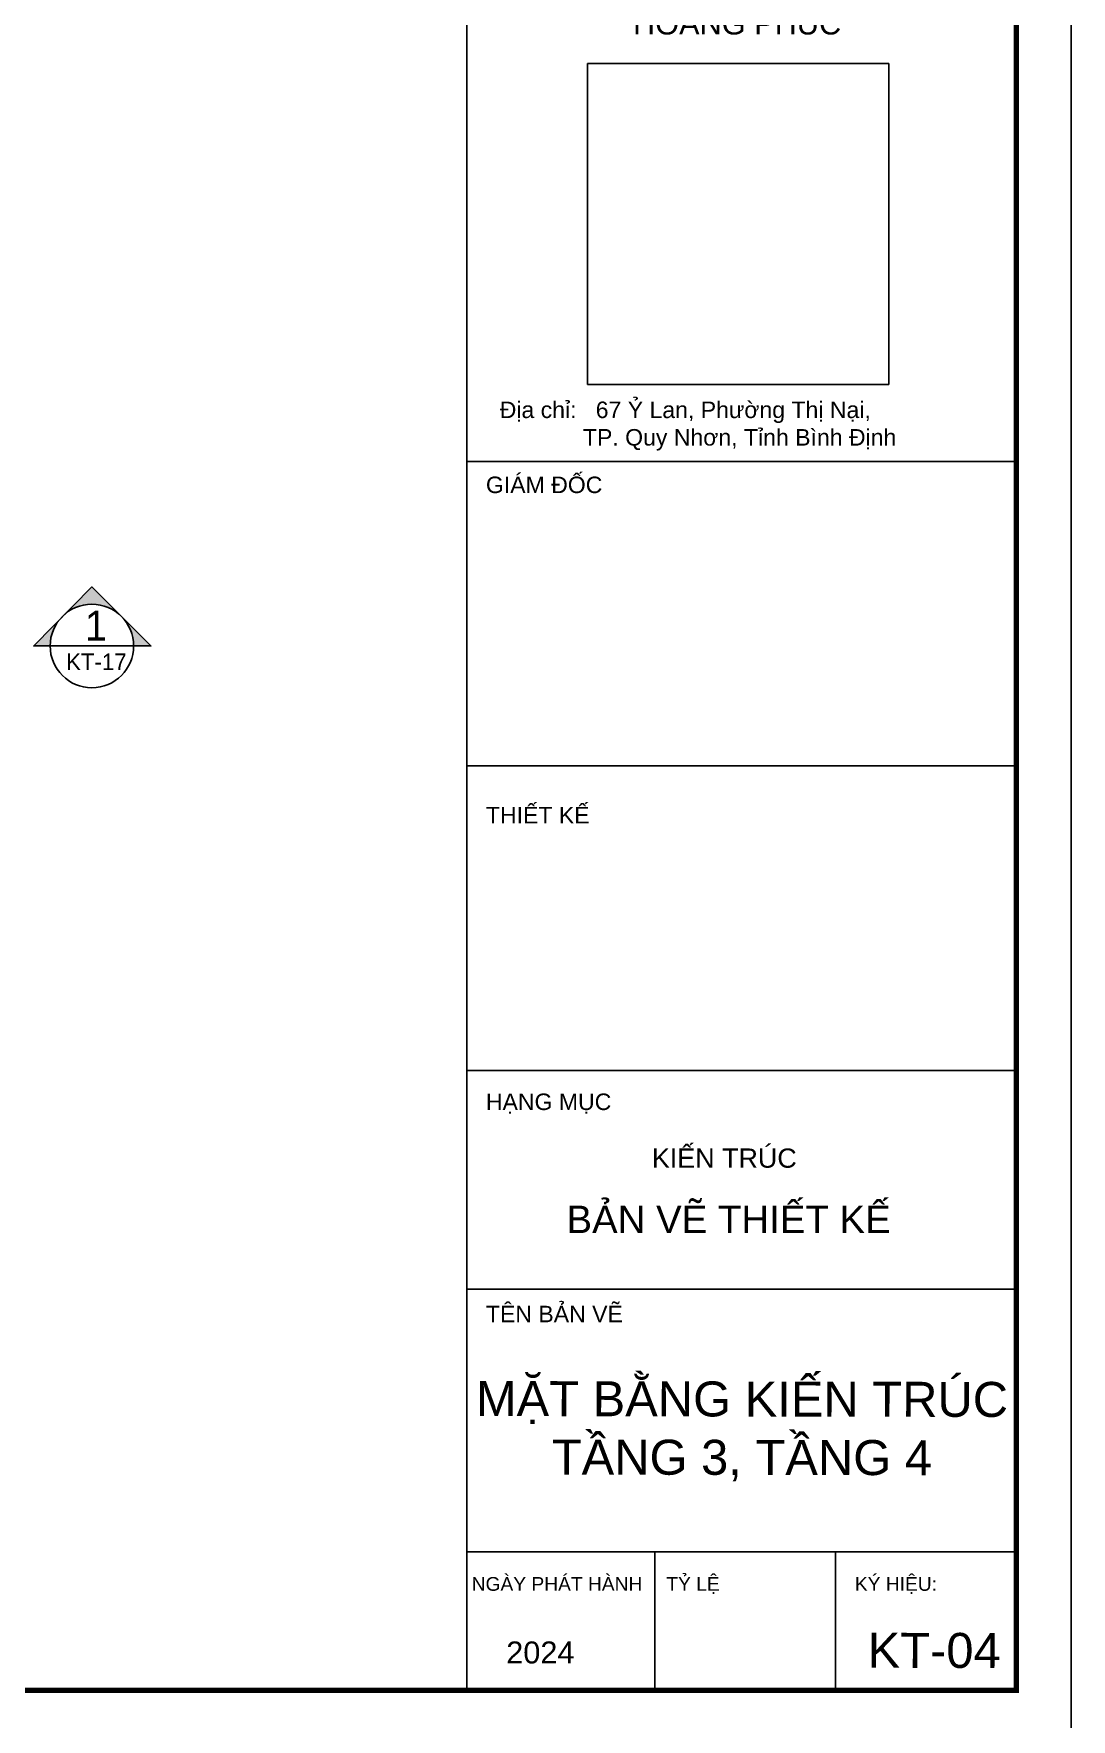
# Model space of a CAD drawing. Header units: inches. Extents: x 236662 to 497023, y -248575 to 81795.
# Drawn here: x 309748 to 317662, y -53108 to -40259 of the extents above; entities that cross this region are included whole.
import ezdxf
from ezdxf.enums import TextEntityAlignment as Align

# ---------------------------------------------------------------- set-up
doc = ezdxf.new("R2010")
doc.units = ezdxf.units.IN
doc.header["$LTSCALE"] = 10
doc.header["$MEASUREMENT"] = 0
doc.layers.add('01. HP_TEXT', color=9, linetype='Continuous')
doc.layers.add('07. HP_KY HIEU', color=43, linetype='Continuous')
for name, color, linetype, lineweight in [('02. HP_BE TONG', 1, 'Continuous', 35), ('06. HP_THAY 1', 134, 'Continuous', 15), ('GHICHU', 7, 'Continuous', 9)]:
    doc.layers.add(name, color=color, linetype=linetype, lineweight=lineweight)
doc.layers.add('Tpl_Bound', color=1, linetype='Continuous', plot=False)
doc.styles.add('AVO', font='VNI-Avo-Bold.TTF')
doc.styles.get("Standard").update_dxf_attribs({"font": 'Arial.ttf'})
doc.styles.add('TA1', font='Arial.ttf')
picture_1 = doc.add_image_def('image1.jpg', size_in_pixel=(1818, 1935))

# ---------------------------------------------------------------- blocks, each defined once
blk = doc.blocks.new('KHUNG TEN A-3')
at = {"layer": '01. HP_TEXT'}
for points in [[(365.0000000000002, 116.7386527405854), (365.0000000000002, 163.3445738685962), (414.9999999999998, 163.3445738685962), (414.9999999999998, 116.7386527405854)], [(365.0000000000002, 89.04361435174019), (365.0000000000002, 116.7386527405854), (414.9999999999998, 116.7386527405854), (414.9999999999998, 89.04361435174019)], [(365.0000000000002, 61.34857596289418), (365.0000000000002, 89.04361435174019), (414.9999999999998, 89.04361435174019), (414.9999999999998, 61.34857596289418)], [(365.0000000000002, 61.34857596289418), (365.0000000000002, 41.47062960710662), (414.9999999999998, 41.47062960710662), (414.9999999999998, 61.34857596289418)], [(365.0000000000002, 17.61216440969178), (365.0000000000002, 41.47062960710662), (414.9999999999998, 41.47062960710662), (414.9999999999998, 17.61216440969178)], [(365.0000000000002, 5.000000000000682), (365.0000000000002, 17.61216440969178), (398.5623552153565, 17.61216440969178), (398.5623552153565, 5.000000000000682)], [(398.5623552153565, 5.000000000000682), (382.1247104307132, 5.000000000000682), (382.1247104307132, 17.61216440969178), (398.5623552153565, 17.61216440969178)], [(398.5623552153565, 5.000000000000682), (414.9999999999998, 5.000000000000682), (414.9999999999998, 17.61216440969178), (398.5623552153565, 17.61216440969178)]]:
    blk.add_lwpolyline(points, close=True, dxfattribs=at)
at = {"layer": '02. HP_BE TONG', "color": 1, "const_width": 0.5}
blk.add_lwpolyline([(15.00000000000011, 5.000000000000682), (414.9999999999998, 5.000000000000682), (414.9999999999998, 292), (15.00000000000011, 292)], close=True, dxfattribs=at)
at = {"layer": '06. HP_THAY 1'}
blk.add_lwpolyline([(1.137e-13, 297), (420.0000000000002, 297), (420.0000000000002, 6.821e-13), (1.137e-13, 6.821e-13)], close=True, dxfattribs=at)
at = {"layer": 'Defpoints'}
blk.add_lwpolyline([(1.137e-13, 6.821e-13), (419.9999999999998, 6.821e-13), (419.9999999999998, 297), (1.137e-13, 297)], close=True, dxfattribs=at)
at = {"layer": '01. HP_TEXT', "color": 7, "style": 'TA1'}
for s, height, p in [('GIÁM ĐỐC', 1.5, (366.7500000000002, 113.8535454084688)), ('THIẾT KẾ', 1.5, (366.7500000000002, 83.81814191478702)), ('HẠNG MỤC', 1.5, (366.7500000000002, 57.76417565240695)), ('TÊN BẢN VẼ', 1.5, (366.7500000000002, 38.47062960710696)), ('NGÀY PHÁT HÀNH', 1.249999999999999, (365.4570158360685, 14.05616144354621)), ('TỶ LỆ', 1.249999999999999, (383.1621541026194, 14.05616144354621)), ('KÝ HIỆU:', 1.249999999999999, (400.3123552153566, 14.05616144354621)), ('2024', 2, (368.59584386667, 7.449146253301705))]:
    blk.add_text(s, height=height, dxfattribs=at).set_placement(p)
at = {"layer": '01. HP_TEXT', "style": 'TA1'}
for s, height, p in [('KIẾN TRÚC', 1.749999999999999, (388.4357243020851, 53.39363186013428)), ('BẢN VẼ THIẾT KẾ', 2.499999999999999, (388.8257329496529, 47.82272105315337))]:
    blk.add_text(s, height=height, dxfattribs=at).set_placement(p, align=Align.MIDDLE_CENTER)
at = {"layer": '01. HP_TEXT', "insert": (364.2567647546758, 160.8803418782288), "char_height": 2, "attachment_point": 1, "style": 'TA1'}
blk.add_mtext_dynamic_manual_height_columns('\\pxi4.78245;CÔNG TY TNHH TM- XD \\P\\pi5.60885;      HOÀNG PHÚC', width=53.45720519136125, gutter_width=0.0254536797420794, heights=[0], dxfattribs=at)
at = {"layer": '01. HP_TEXT', "color": 7, "insert": (365.0368545205989, 122.1742613294602), "char_height": 1.5, "attachment_point": 1, "style": 'TA1'}
blk.add_mtext_dynamic_manual_height_columns('\\A1;\\pxi-0.01954,l2,t4.98046,11.98046;Địa chỉ:   67 Ỷ Lan, Phường Thị Nại, \\P             TP. Quy Nhơn, Tỉnh Bình Định ', width=49.55086687546071, gutter_width=2.41112149158539, heights=[62.37116073187635], dxfattribs=at)
image = blk.add_image(picture_1, insert=(375.9901666210061, 123.7294817048406), size_in_units=(27.412583995959693, 29.176760193719478))
image.dxf.flags = 7
blk = doc.blocks.new('sdfssdas')
at = {"lineweight": -3}
h = blk.add_hatch(color=256, dxfattribs=at)
edge = h.paths.add_edge_path()
edge.add_line((1902405, -245251.2094973724), (1902533.644847914, -245251.2094973722))
edge.add_ellipse((1902860.31151458, -245251.2094973711), major_axis=(-230.9882151873045, 230.9882151873045), ratio=0.999999999997832, start_angle=7.339835921497979, end_angle=45.00000000026131, ccw=False)
edge.add_line((1902601.706332402, -245051.6237492283), (1902405, -245251.2094973723))
edge = h.paths.add_edge_path()
edge.add_ellipse((1902860.31151458, -245251.2094973719), major_axis=(-230.9882151872279, 230.9882151872279), ratio=0.999999999995634, start_angle=314.99999999987494, end_angle=353.4927594007128, ccw=False)
edge.add_ellipse((1902860.31151458, -245251.209497372), major_axis=(-319.2831402481585, 69.06075198620113), ratio=0.9999999999966105, start_angle=237.2050219233946, end_angle=282.20502192325523, ccw=False)
edge.add_line((1903091.299729768, -245020.2212821844), (1902860.31151458, -244789.2330669968))
edge.add_line((1902860.31151458, -244789.2330669967), (1902656.989042233, -244995.5318030975))
edge = h.paths.add_edge_path()
edge.add_ellipse((1902860.31151458, -245251.2094973728), major_axis=(-109.3525430184075, 307.8199675923386), ratio=0.999999999990358, start_angle=250.4425005864913, end_angle=295.44250058605934, ccw=False)
edge.add_line((1903186.978181248, -245251.209497372), (1903322.287944956, -245251.2094973717))
edge.add_line((1903322.287944956, -245251.2094973717), (1903091.299729768, -245020.2212821843))
blk.add_line((1902533.644847914, -245251.209497373), (1903186.978181248, -245251.2094973728), dxfattribs=at)
blk.add_lwpolyline([(1902533.644847914, -245251.2094973722), (1902405, -245251.2094973723), (1902860.31151458, -244789.2330669967), (1903322.287944956, -245251.2094973717), (1903186.978181248, -245251.209497372)], dxfattribs=at)
blk.add_circle((1902860.311514582, -245251.2094973729), 326.6666666666681, dxfattribs=at)
at = {"layer": 'GHICHU', "color": 0, "linetype": 'Continuous', "attachment_point": 1, "style": 'AVO'}
for s, insert, char_height, width in [('{\\fVNI-Avo|b0|i0|c0|p2;1}', (1902805.07892162, -244975.0296229845), 234.375, 39462.40071614583), ('{\\fVNI-Avo|b0|i0|c0|p2;KT-17}', (1902658.543204735, -245310.0145320904), 130, 21888.47826388888)]:
    blk.add_mtext(s, dxfattribs=dict(at, insert=insert, char_height=char_height, width=width))
blk = doc.blocks.new('ádasdzz')
at = {"xscale": 0.9750026861104956, "yscale": 0.9750026861104956, "zscale": 0.9750026861104956}
blk.add_blockref('sdfssdas', (-1833540.338933262, 236820.4118678481), dxfattribs=at)

msp = doc.modelspace()

# ---------------------------------------------------------------- linework, layer by layer
at = {"layer": 'Tpl_Bound', "color": 1}
msp.add_lwpolyline([(317662.0199046001, -53307.55362221476), (317662.0199046001, -28403.81589600911), (353071.3727726614, -28403.81589600911), (353071.3727726614, -53307.55362221476)], close=True, dxfattribs=at)

# ---------------------------------------------------------------- block references
at = {"color": 1, "xscale": 83.85096877510341, "yscale": 83.85096877510341, "zscale": 83.85096877510341}
for p in [(282444.6130190566, -53307.55362221479, 20.55303686696303), (317662.0199046001, -53307.55362221481, 20.55303686696305)]:
    msp.add_blockref('KHUNG TEN A-3', p, dxfattribs=at)
at = {"layer": '07. HP_KY HIEU'}
msp.add_blockref('ádasdzz', (288438.1026858468, -42626.04960740715, -6.307693845551874), dxfattribs=at)

# ---------------------------------------------------------------- texts
at = {"char_height": 266.8530078419971, "attachment_point": 1, "rotation": 359.8985643057836}
for s, width, insert in [('\\pxqc;MẶT BẰNG KIẾN TRÚC TẦNG 3, TẦNG 4', 4182.071635771325, (313059.2371811163, -50529.61271867438, 20.55303686696303)), ('KT-04', 1044.004912610713, (316108.5516789296, -52448.81141155115, 20.55303686696303))]:
    msp.add_mtext_dynamic_manual_height_columns(s, width=width, gutter_width=6.988056584177777, heights=[0], dxfattribs=dict(at, insert=insert))

doc.saveas('drawing.dxf')
